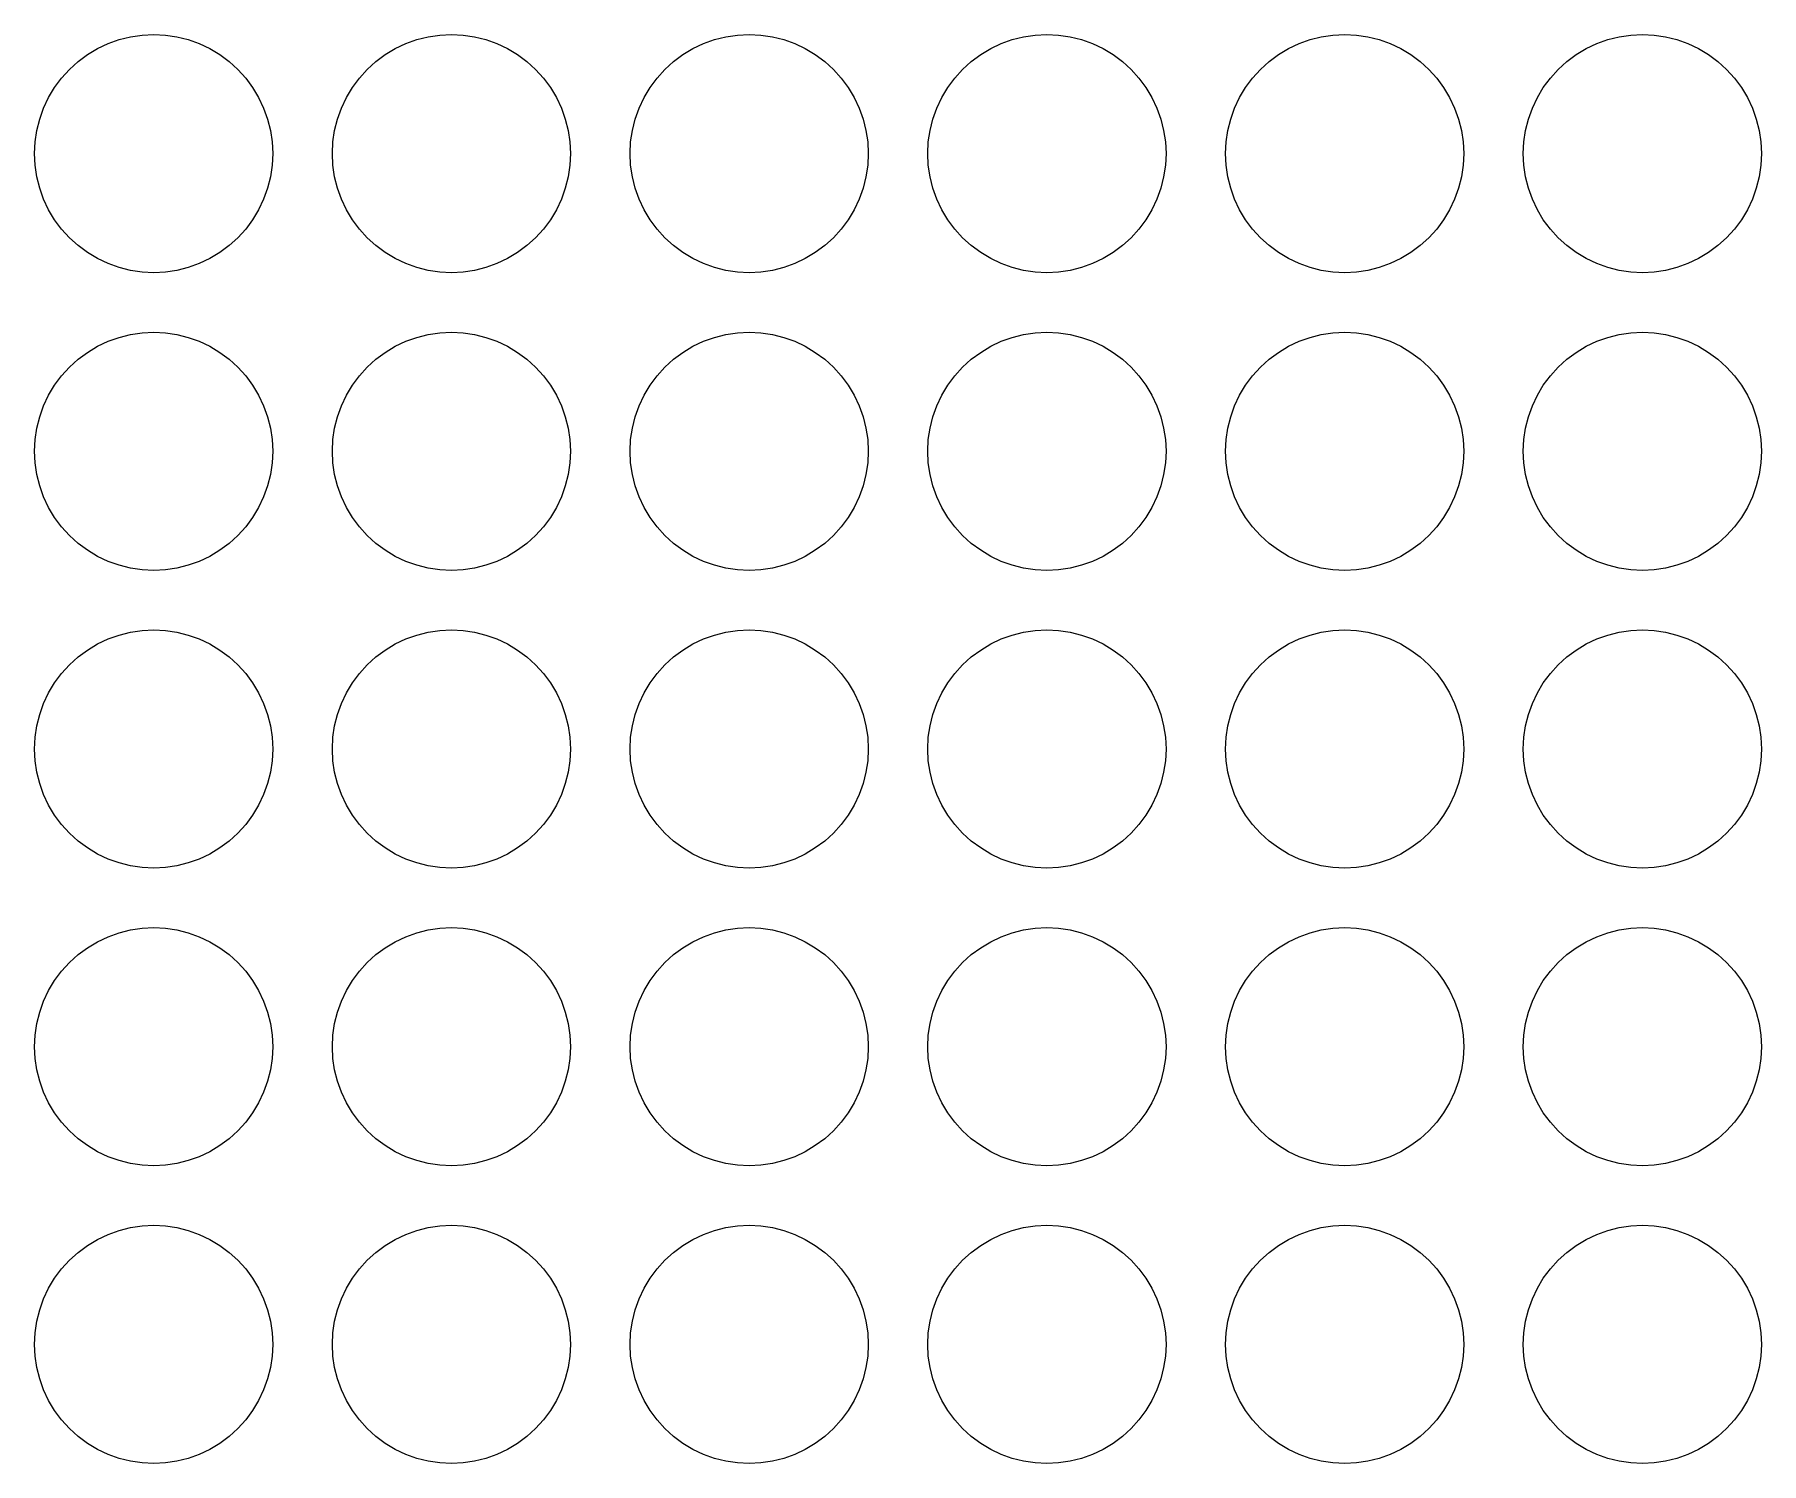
# Model space of a CAD drawing. Header units: millimetres. Extents: x 13 to 136, y -291 to -203.
# Drawn here: x 42.97 to 57.47, y -258.59 to -246.59 of the extents above; entities that cross this region are included whole.
import ezdxf

# ---------------------------------------------------------------- set-up
doc = ezdxf.new("R2010")
doc.units = ezdxf.units.MM
doc.layers.add('background', color=7, linetype='Continuous')

msp = doc.modelspace()

# ---------------------------------------------------------------- linework, layer by layer
at = {"layer": 'background'}
for points in [[(44.966, -247.591), (44.961, -247.689), (44.946, -247.786), (44.922, -247.881), (44.889, -247.974), (44.847, -248.062), (44.797, -248.147), (44.739, -248.225), (44.673, -248.298), (44.6, -248.364), (44.521, -248.422), (44.437, -248.473), (44.348, -248.515), (44.256, -248.548), (44.161, -248.572), (44.064, -248.586), (43.966, -248.591), (43.868, -248.586), (43.77, -248.572), (43.675, -248.548), (43.583, -248.515), (43.494, -248.473), (43.41, -248.422), (43.331, -248.364), (43.258, -248.298), (43.193, -248.225), (43.134, -248.147), (43.084, -248.062), (43.042, -247.974), (43.009, -247.881), (42.985, -247.786), (42.97, -247.689), (42.966, -247.591), (42.97, -247.493), (42.985, -247.396), (43.009, -247.301), (43.042, -247.208), (43.084, -247.12), (43.134, -247.035), (43.193, -246.957), (43.258, -246.884), (43.331, -246.818), (43.41, -246.76), (43.494, -246.709), (43.583, -246.667), (43.675, -246.634), (43.77, -246.61), (43.868, -246.596), (43.966, -246.591), (44.064, -246.596), (44.161, -246.61), (44.256, -246.634), (44.348, -246.667), (44.437, -246.709), (44.521, -246.76), (44.6, -246.818), (44.673, -246.884), (44.739, -246.957), (44.797, -247.035), (44.847, -247.12), (44.889, -247.208), (44.922, -247.301), (44.946, -247.396), (44.961, -247.493)], [(47.466, -247.591), (47.461, -247.689), (47.446, -247.786), (47.422, -247.881), (47.389, -247.974), (47.347, -248.062), (47.297, -248.147), (47.239, -248.225), (47.173, -248.298), (47.1, -248.364), (47.021, -248.422), (46.937, -248.473), (46.848, -248.515), (46.756, -248.548), (46.661, -248.572), (46.564, -248.586), (46.466, -248.591), (46.368, -248.586), (46.27, -248.572), (46.175, -248.548), (46.083, -248.515), (45.994, -248.473), (45.91, -248.422), (45.831, -248.364), (45.758, -248.298), (45.693, -248.225), (45.634, -248.147), (45.584, -248.062), (45.542, -247.974), (45.509, -247.881), (45.485, -247.786), (45.47, -247.689), (45.466, -247.591), (45.47, -247.493), (45.485, -247.396), (45.509, -247.301), (45.542, -247.208), (45.584, -247.12), (45.634, -247.035), (45.693, -246.957), (45.758, -246.884), (45.831, -246.818), (45.91, -246.76), (45.994, -246.709), (46.083, -246.667), (46.175, -246.634), (46.27, -246.61), (46.368, -246.596), (46.466, -246.591), (46.564, -246.596), (46.661, -246.61), (46.756, -246.634), (46.848, -246.667), (46.937, -246.709), (47.021, -246.76), (47.1, -246.818), (47.173, -246.884), (47.239, -246.957), (47.297, -247.035), (47.347, -247.12), (47.389, -247.208), (47.422, -247.301), (47.446, -247.396), (47.461, -247.493)], [(49.966, -247.591), (49.961, -247.689), (49.946, -247.786), (49.922, -247.881), (49.889, -247.974), (49.847, -248.062), (49.797, -248.147), (49.739, -248.225), (49.673, -248.298), (49.6, -248.364), (49.521, -248.422), (49.437, -248.473), (49.348, -248.515), (49.256, -248.548), (49.161, -248.572), (49.064, -248.586), (48.966, -248.591), (48.868, -248.586), (48.77, -248.572), (48.675, -248.548), (48.583, -248.515), (48.494, -248.473), (48.41, -248.422), (48.331, -248.364), (48.258, -248.298), (48.193, -248.225), (48.134, -248.147), (48.084, -248.062), (48.042, -247.974), (48.009, -247.881), (47.985, -247.786), (47.97, -247.689), (47.966, -247.591), (47.97, -247.493), (47.985, -247.396), (48.009, -247.301), (48.042, -247.208), (48.084, -247.12), (48.134, -247.035), (48.193, -246.957), (48.258, -246.884), (48.331, -246.818), (48.41, -246.76), (48.494, -246.709), (48.583, -246.667), (48.675, -246.634), (48.77, -246.61), (48.868, -246.596), (48.966, -246.591), (49.064, -246.596), (49.161, -246.61), (49.256, -246.634), (49.348, -246.667), (49.437, -246.709), (49.521, -246.76), (49.6, -246.818), (49.673, -246.884), (49.739, -246.957), (49.797, -247.035), (49.847, -247.12), (49.889, -247.208), (49.922, -247.301), (49.946, -247.396), (49.961, -247.493)], [(52.466, -247.591), (52.461, -247.689), (52.446, -247.786), (52.422, -247.881), (52.389, -247.974), (52.347, -248.062), (52.297, -248.147), (52.239, -248.225), (52.173, -248.298), (52.1, -248.364), (52.021, -248.422), (51.937, -248.473), (51.848, -248.515), (51.756, -248.548), (51.661, -248.572), (51.564, -248.586), (51.466, -248.591), (51.368, -248.586), (51.27, -248.572), (51.175, -248.548), (51.083, -248.515), (50.994, -248.473), (50.91, -248.422), (50.831, -248.364), (50.758, -248.298), (50.693, -248.225), (50.634, -248.147), (50.584, -248.062), (50.542, -247.974), (50.509, -247.881), (50.485, -247.786), (50.47, -247.689), (50.466, -247.591), (50.47, -247.493), (50.485, -247.396), (50.509, -247.301), (50.542, -247.208), (50.584, -247.12), (50.634, -247.035), (50.693, -246.957), (50.758, -246.884), (50.831, -246.818), (50.91, -246.76), (50.994, -246.709), (51.083, -246.667), (51.175, -246.634), (51.27, -246.61), (51.368, -246.596), (51.466, -246.591), (51.564, -246.596), (51.661, -246.61), (51.756, -246.634), (51.848, -246.667), (51.937, -246.709), (52.021, -246.76), (52.1, -246.818), (52.173, -246.884), (52.239, -246.957), (52.297, -247.035), (52.347, -247.12), (52.389, -247.208), (52.422, -247.301), (52.446, -247.396), (52.461, -247.493)], [(54.966, -247.591), (54.961, -247.689), (54.946, -247.786), (54.922, -247.881), (54.889, -247.974), (54.847, -248.062), (54.797, -248.147), (54.739, -248.225), (54.673, -248.298), (54.6, -248.364), (54.521, -248.422), (54.437, -248.473), (54.348, -248.515), (54.256, -248.548), (54.161, -248.572), (54.064, -248.586), (53.966, -248.591), (53.868, -248.586), (53.77, -248.572), (53.675, -248.548), (53.583, -248.515), (53.494, -248.473), (53.41, -248.422), (53.331, -248.364), (53.258, -248.298), (53.193, -248.225), (53.134, -248.147), (53.084, -248.062), (53.042, -247.974), (53.009, -247.881), (52.985, -247.786), (52.97, -247.689), (52.966, -247.591), (52.97, -247.493), (52.985, -247.396), (53.009, -247.301), (53.042, -247.208), (53.084, -247.12), (53.134, -247.035), (53.193, -246.957), (53.258, -246.884), (53.331, -246.818), (53.41, -246.76), (53.494, -246.709), (53.583, -246.667), (53.675, -246.634), (53.77, -246.61), (53.868, -246.596), (53.966, -246.591), (54.064, -246.596), (54.161, -246.61), (54.256, -246.634), (54.348, -246.667), (54.437, -246.709), (54.521, -246.76), (54.6, -246.818), (54.673, -246.884), (54.739, -246.957), (54.797, -247.035), (54.847, -247.12), (54.889, -247.208), (54.922, -247.301), (54.946, -247.396), (54.961, -247.493)], [(57.466, -247.591), (57.461, -247.689), (57.446, -247.786), (57.422, -247.881), (57.389, -247.974), (57.347, -248.062), (57.297, -248.147), (57.239, -248.225), (57.173, -248.298), (57.1, -248.364), (57.021, -248.422), (56.937, -248.473), (56.848, -248.515), (56.756, -248.548), (56.661, -248.572), (56.564, -248.586), (56.466, -248.591), (56.368, -248.586), (56.27, -248.572), (56.175, -248.548), (56.083, -248.515), (55.994, -248.473), (55.91, -248.422), (55.831, -248.364), (55.758, -248.298), (55.693, -248.225), (55.634, -248.147), (55.584, -248.062), (55.542, -247.974), (55.509, -247.881), (55.485, -247.786), (55.47, -247.689), (55.466, -247.591), (55.47, -247.493), (55.485, -247.396), (55.509, -247.301), (55.542, -247.208), (55.584, -247.12), (55.634, -247.035), (55.693, -246.957), (55.758, -246.884), (55.831, -246.818), (55.91, -246.76), (55.994, -246.709), (56.083, -246.667), (56.175, -246.634), (56.27, -246.61), (56.368, -246.596), (56.466, -246.591), (56.564, -246.596), (56.661, -246.61), (56.756, -246.634), (56.848, -246.667), (56.937, -246.709), (57.021, -246.76), (57.1, -246.818), (57.173, -246.884), (57.239, -246.957), (57.297, -247.035), (57.347, -247.12), (57.389, -247.208), (57.422, -247.301), (57.446, -247.396), (57.461, -247.493)], [(44.966, -250.091), (44.961, -250.189), (44.946, -250.286), (44.922, -250.381), (44.889, -250.474), (44.847, -250.562), (44.797, -250.647), (44.739, -250.725), (44.673, -250.798), (44.6, -250.864), (44.521, -250.922), (44.437, -250.973), (44.348, -251.015), (44.256, -251.048), (44.161, -251.072), (44.064, -251.086), (43.966, -251.091), (43.868, -251.086), (43.77, -251.072), (43.675, -251.048), (43.583, -251.015), (43.494, -250.973), (43.41, -250.922), (43.331, -250.864), (43.258, -250.798), (43.193, -250.725), (43.134, -250.647), (43.084, -250.562), (43.042, -250.474), (43.009, -250.381), (42.985, -250.286), (42.97, -250.189), (42.966, -250.091), (42.97, -249.993), (42.985, -249.896), (43.009, -249.801), (43.042, -249.708), (43.084, -249.62), (43.134, -249.535), (43.193, -249.457), (43.258, -249.384), (43.331, -249.318), (43.41, -249.26), (43.494, -249.209), (43.583, -249.167), (43.675, -249.134), (43.77, -249.11), (43.868, -249.096), (43.966, -249.091), (44.064, -249.096), (44.161, -249.11), (44.256, -249.134), (44.348, -249.167), (44.437, -249.209), (44.521, -249.26), (44.6, -249.318), (44.673, -249.384), (44.739, -249.457), (44.797, -249.535), (44.847, -249.62), (44.889, -249.708), (44.922, -249.801), (44.946, -249.896), (44.961, -249.993)], [(47.466, -250.091), (47.461, -250.189), (47.446, -250.286), (47.422, -250.381), (47.389, -250.474), (47.347, -250.562), (47.297, -250.647), (47.239, -250.725), (47.173, -250.798), (47.1, -250.864), (47.021, -250.922), (46.937, -250.973), (46.848, -251.015), (46.756, -251.048), (46.661, -251.072), (46.564, -251.086), (46.466, -251.091), (46.368, -251.086), (46.27, -251.072), (46.175, -251.048), (46.083, -251.015), (45.994, -250.973), (45.91, -250.922), (45.831, -250.864), (45.758, -250.798), (45.693, -250.725), (45.634, -250.647), (45.584, -250.562), (45.542, -250.474), (45.509, -250.381), (45.485, -250.286), (45.47, -250.189), (45.466, -250.091), (45.47, -249.993), (45.485, -249.896), (45.509, -249.801), (45.542, -249.708), (45.584, -249.62), (45.634, -249.535), (45.693, -249.457), (45.758, -249.384), (45.831, -249.318), (45.91, -249.26), (45.994, -249.209), (46.083, -249.167), (46.175, -249.134), (46.27, -249.11), (46.368, -249.096), (46.466, -249.091), (46.564, -249.096), (46.661, -249.11), (46.756, -249.134), (46.848, -249.167), (46.937, -249.209), (47.021, -249.26), (47.1, -249.318), (47.173, -249.384), (47.239, -249.457), (47.297, -249.535), (47.347, -249.62), (47.389, -249.708), (47.422, -249.801), (47.446, -249.896), (47.461, -249.993)], [(49.966, -250.091), (49.961, -250.189), (49.946, -250.286), (49.922, -250.381), (49.889, -250.474), (49.847, -250.562), (49.797, -250.647), (49.739, -250.725), (49.673, -250.798), (49.6, -250.864), (49.521, -250.922), (49.437, -250.973), (49.348, -251.015), (49.256, -251.048), (49.161, -251.072), (49.064, -251.086), (48.966, -251.091), (48.868, -251.086), (48.77, -251.072), (48.675, -251.048), (48.583, -251.015), (48.494, -250.973), (48.41, -250.922), (48.331, -250.864), (48.258, -250.798), (48.193, -250.725), (48.134, -250.647), (48.084, -250.562), (48.042, -250.474), (48.009, -250.381), (47.985, -250.286), (47.97, -250.189), (47.966, -250.091), (47.97, -249.993), (47.985, -249.896), (48.009, -249.801), (48.042, -249.708), (48.084, -249.62), (48.134, -249.535), (48.193, -249.457), (48.258, -249.384), (48.331, -249.318), (48.41, -249.26), (48.494, -249.209), (48.583, -249.167), (48.675, -249.134), (48.77, -249.11), (48.868, -249.096), (48.966, -249.091), (49.064, -249.096), (49.161, -249.11), (49.256, -249.134), (49.348, -249.167), (49.437, -249.209), (49.521, -249.26), (49.6, -249.318), (49.673, -249.384), (49.739, -249.457), (49.797, -249.535), (49.847, -249.62), (49.889, -249.708), (49.922, -249.801), (49.946, -249.896), (49.961, -249.993)], [(52.466, -250.091), (52.461, -250.189), (52.446, -250.286), (52.422, -250.381), (52.389, -250.474), (52.347, -250.562), (52.297, -250.647), (52.239, -250.725), (52.173, -250.798), (52.1, -250.864), (52.021, -250.922), (51.937, -250.973), (51.848, -251.015), (51.756, -251.048), (51.661, -251.072), (51.564, -251.086), (51.466, -251.091), (51.368, -251.086), (51.27, -251.072), (51.175, -251.048), (51.083, -251.015), (50.994, -250.973), (50.91, -250.922), (50.831, -250.864), (50.758, -250.798), (50.693, -250.725), (50.634, -250.647), (50.584, -250.562), (50.542, -250.474), (50.509, -250.381), (50.485, -250.286), (50.47, -250.189), (50.466, -250.091), (50.47, -249.993), (50.485, -249.896), (50.509, -249.801), (50.542, -249.708), (50.584, -249.62), (50.634, -249.535), (50.693, -249.457), (50.758, -249.384), (50.831, -249.318), (50.91, -249.26), (50.994, -249.209), (51.083, -249.167), (51.175, -249.134), (51.27, -249.11), (51.368, -249.096), (51.466, -249.091), (51.564, -249.096), (51.661, -249.11), (51.756, -249.134), (51.848, -249.167), (51.937, -249.209), (52.021, -249.26), (52.1, -249.318), (52.173, -249.384), (52.239, -249.457), (52.297, -249.535), (52.347, -249.62), (52.389, -249.708), (52.422, -249.801), (52.446, -249.896), (52.461, -249.993)], [(54.966, -250.091), (54.961, -250.189), (54.946, -250.286), (54.922, -250.381), (54.889, -250.474), (54.847, -250.562), (54.797, -250.647), (54.739, -250.725), (54.673, -250.798), (54.6, -250.864), (54.521, -250.922), (54.437, -250.973), (54.348, -251.015), (54.256, -251.048), (54.161, -251.072), (54.064, -251.086), (53.966, -251.091), (53.868, -251.086), (53.77, -251.072), (53.675, -251.048), (53.583, -251.015), (53.494, -250.973), (53.41, -250.922), (53.331, -250.864), (53.258, -250.798), (53.193, -250.725), (53.134, -250.647), (53.084, -250.562), (53.042, -250.474), (53.009, -250.381), (52.985, -250.286), (52.97, -250.189), (52.966, -250.091), (52.97, -249.993), (52.985, -249.896), (53.009, -249.801), (53.042, -249.708), (53.084, -249.62), (53.134, -249.535), (53.193, -249.457), (53.258, -249.384), (53.331, -249.318), (53.41, -249.26), (53.494, -249.209), (53.583, -249.167), (53.675, -249.134), (53.77, -249.11), (53.868, -249.096), (53.966, -249.091), (54.064, -249.096), (54.161, -249.11), (54.256, -249.134), (54.348, -249.167), (54.437, -249.209), (54.521, -249.26), (54.6, -249.318), (54.673, -249.384), (54.739, -249.457), (54.797, -249.535), (54.847, -249.62), (54.889, -249.708), (54.922, -249.801), (54.946, -249.896), (54.961, -249.993)], [(57.466, -250.091), (57.461, -250.189), (57.446, -250.286), (57.422, -250.381), (57.389, -250.474), (57.347, -250.562), (57.297, -250.647), (57.239, -250.725), (57.173, -250.798), (57.1, -250.864), (57.021, -250.922), (56.937, -250.973), (56.848, -251.015), (56.756, -251.048), (56.661, -251.072), (56.564, -251.086), (56.466, -251.091), (56.368, -251.086), (56.27, -251.072), (56.175, -251.048), (56.083, -251.015), (55.994, -250.973), (55.91, -250.922), (55.831, -250.864), (55.758, -250.798), (55.693, -250.725), (55.634, -250.647), (55.584, -250.562), (55.542, -250.474), (55.509, -250.381), (55.485, -250.286), (55.47, -250.189), (55.466, -250.091), (55.47, -249.993), (55.485, -249.896), (55.509, -249.801), (55.542, -249.708), (55.584, -249.62), (55.634, -249.535), (55.693, -249.457), (55.758, -249.384), (55.831, -249.318), (55.91, -249.26), (55.994, -249.209), (56.083, -249.167), (56.175, -249.134), (56.27, -249.11), (56.368, -249.096), (56.466, -249.091), (56.564, -249.096), (56.661, -249.11), (56.756, -249.134), (56.848, -249.167), (56.937, -249.209), (57.021, -249.26), (57.1, -249.318), (57.173, -249.384), (57.239, -249.457), (57.297, -249.535), (57.347, -249.62), (57.389, -249.708), (57.422, -249.801), (57.446, -249.896), (57.461, -249.993)], [(44.966, -252.591), (44.961, -252.689), (44.946, -252.786), (44.922, -252.881), (44.889, -252.974), (44.847, -253.062), (44.797, -253.147), (44.739, -253.225), (44.673, -253.298), (44.6, -253.364), (44.521, -253.422), (44.437, -253.473), (44.348, -253.515), (44.256, -253.548), (44.161, -253.572), (44.064, -253.586), (43.966, -253.591), (43.868, -253.586), (43.77, -253.572), (43.675, -253.548), (43.583, -253.515), (43.494, -253.473), (43.41, -253.422), (43.331, -253.364), (43.258, -253.298), (43.193, -253.225), (43.134, -253.147), (43.084, -253.062), (43.042, -252.974), (43.009, -252.881), (42.985, -252.786), (42.97, -252.689), (42.966, -252.591), (42.97, -252.493), (42.985, -252.396), (43.009, -252.301), (43.042, -252.208), (43.084, -252.12), (43.134, -252.035), (43.193, -251.957), (43.258, -251.884), (43.331, -251.818), (43.41, -251.76), (43.494, -251.709), (43.583, -251.667), (43.675, -251.634), (43.77, -251.61), (43.868, -251.596), (43.966, -251.591), (44.064, -251.596), (44.161, -251.61), (44.256, -251.634), (44.348, -251.667), (44.437, -251.709), (44.521, -251.76), (44.6, -251.818), (44.673, -251.884), (44.739, -251.957), (44.797, -252.035), (44.847, -252.12), (44.889, -252.208), (44.922, -252.301), (44.946, -252.396), (44.961, -252.493)], [(47.466, -252.591), (47.461, -252.689), (47.446, -252.786), (47.422, -252.881), (47.389, -252.974), (47.347, -253.062), (47.297, -253.147), (47.239, -253.225), (47.173, -253.298), (47.1, -253.364), (47.021, -253.422), (46.937, -253.473), (46.848, -253.515), (46.756, -253.548), (46.661, -253.572), (46.564, -253.586), (46.466, -253.591), (46.368, -253.586), (46.27, -253.572), (46.175, -253.548), (46.083, -253.515), (45.994, -253.473), (45.91, -253.422), (45.831, -253.364), (45.758, -253.298), (45.693, -253.225), (45.634, -253.147), (45.584, -253.062), (45.542, -252.974), (45.509, -252.881), (45.485, -252.786), (45.47, -252.689), (45.466, -252.591), (45.47, -252.493), (45.485, -252.396), (45.509, -252.301), (45.542, -252.208), (45.584, -252.12), (45.634, -252.035), (45.693, -251.957), (45.758, -251.884), (45.831, -251.818), (45.91, -251.76), (45.994, -251.709), (46.083, -251.667), (46.175, -251.634), (46.27, -251.61), (46.368, -251.596), (46.466, -251.591), (46.564, -251.596), (46.661, -251.61), (46.756, -251.634), (46.848, -251.667), (46.937, -251.709), (47.021, -251.76), (47.1, -251.818), (47.173, -251.884), (47.239, -251.957), (47.297, -252.035), (47.347, -252.12), (47.389, -252.208), (47.422, -252.301), (47.446, -252.396), (47.461, -252.493)], [(49.966, -252.591), (49.961, -252.689), (49.946, -252.786), (49.922, -252.881), (49.889, -252.974), (49.847, -253.062), (49.797, -253.147), (49.739, -253.225), (49.673, -253.298), (49.6, -253.364), (49.521, -253.422), (49.437, -253.473), (49.348, -253.515), (49.256, -253.548), (49.161, -253.572), (49.064, -253.586), (48.966, -253.591), (48.868, -253.586), (48.77, -253.572), (48.675, -253.548), (48.583, -253.515), (48.494, -253.473), (48.41, -253.422), (48.331, -253.364), (48.258, -253.298), (48.193, -253.225), (48.134, -253.147), (48.084, -253.062), (48.042, -252.974), (48.009, -252.881), (47.985, -252.786), (47.97, -252.689), (47.966, -252.591), (47.97, -252.493), (47.985, -252.396), (48.009, -252.301), (48.042, -252.208), (48.084, -252.12), (48.134, -252.035), (48.193, -251.957), (48.258, -251.884), (48.331, -251.818), (48.41, -251.76), (48.494, -251.709), (48.583, -251.667), (48.675, -251.634), (48.77, -251.61), (48.868, -251.596), (48.966, -251.591), (49.064, -251.596), (49.161, -251.61), (49.256, -251.634), (49.348, -251.667), (49.437, -251.709), (49.521, -251.76), (49.6, -251.818), (49.673, -251.884), (49.739, -251.957), (49.797, -252.035), (49.847, -252.12), (49.889, -252.208), (49.922, -252.301), (49.946, -252.396), (49.961, -252.493)], [(52.466, -252.591), (52.461, -252.689), (52.446, -252.786), (52.422, -252.881), (52.389, -252.974), (52.347, -253.062), (52.297, -253.147), (52.239, -253.225), (52.173, -253.298), (52.1, -253.364), (52.021, -253.422), (51.937, -253.473), (51.848, -253.515), (51.756, -253.548), (51.661, -253.572), (51.564, -253.586), (51.466, -253.591), (51.368, -253.586), (51.27, -253.572), (51.175, -253.548), (51.083, -253.515), (50.994, -253.473), (50.91, -253.422), (50.831, -253.364), (50.758, -253.298), (50.693, -253.225), (50.634, -253.147), (50.584, -253.062), (50.542, -252.974), (50.509, -252.881), (50.485, -252.786), (50.47, -252.689), (50.466, -252.591), (50.47, -252.493), (50.485, -252.396), (50.509, -252.301), (50.542, -252.208), (50.584, -252.12), (50.634, -252.035), (50.693, -251.957), (50.758, -251.884), (50.831, -251.818), (50.91, -251.76), (50.994, -251.709), (51.083, -251.667), (51.175, -251.634), (51.27, -251.61), (51.368, -251.596), (51.466, -251.591), (51.564, -251.596), (51.661, -251.61), (51.756, -251.634), (51.848, -251.667), (51.937, -251.709), (52.021, -251.76), (52.1, -251.818), (52.173, -251.884), (52.239, -251.957), (52.297, -252.035), (52.347, -252.12), (52.389, -252.208), (52.422, -252.301), (52.446, -252.396), (52.461, -252.493)], [(54.966, -252.591), (54.961, -252.689), (54.946, -252.786), (54.922, -252.881), (54.889, -252.974), (54.847, -253.062), (54.797, -253.147), (54.739, -253.225), (54.673, -253.298), (54.6, -253.364), (54.521, -253.422), (54.437, -253.473), (54.348, -253.515), (54.256, -253.548), (54.161, -253.572), (54.064, -253.586), (53.966, -253.591), (53.868, -253.586), (53.77, -253.572), (53.675, -253.548), (53.583, -253.515), (53.494, -253.473), (53.41, -253.422), (53.331, -253.364), (53.258, -253.298), (53.193, -253.225), (53.134, -253.147), (53.084, -253.062), (53.042, -252.974), (53.009, -252.881), (52.985, -252.786), (52.97, -252.689), (52.966, -252.591), (52.97, -252.493), (52.985, -252.396), (53.009, -252.301), (53.042, -252.208), (53.084, -252.12), (53.134, -252.035), (53.193, -251.957), (53.258, -251.884), (53.331, -251.818), (53.41, -251.76), (53.494, -251.709), (53.583, -251.667), (53.675, -251.634), (53.77, -251.61), (53.868, -251.596), (53.966, -251.591), (54.064, -251.596), (54.161, -251.61), (54.256, -251.634), (54.348, -251.667), (54.437, -251.709), (54.521, -251.76), (54.6, -251.818), (54.673, -251.884), (54.739, -251.957), (54.797, -252.035), (54.847, -252.12), (54.889, -252.208), (54.922, -252.301), (54.946, -252.396), (54.961, -252.493)], [(57.466, -252.591), (57.461, -252.689), (57.446, -252.786), (57.422, -252.881), (57.389, -252.974), (57.347, -253.062), (57.297, -253.147), (57.239, -253.225), (57.173, -253.298), (57.1, -253.364), (57.021, -253.422), (56.937, -253.473), (56.848, -253.515), (56.756, -253.548), (56.661, -253.572), (56.564, -253.586), (56.466, -253.591), (56.368, -253.586), (56.27, -253.572), (56.175, -253.548), (56.083, -253.515), (55.994, -253.473), (55.91, -253.422), (55.831, -253.364), (55.758, -253.298), (55.693, -253.225), (55.634, -253.147), (55.584, -253.062), (55.542, -252.974), (55.509, -252.881), (55.485, -252.786), (55.47, -252.689), (55.466, -252.591), (55.47, -252.493), (55.485, -252.396), (55.509, -252.301), (55.542, -252.208), (55.584, -252.12), (55.634, -252.035), (55.693, -251.957), (55.758, -251.884), (55.831, -251.818), (55.91, -251.76), (55.994, -251.709), (56.083, -251.667), (56.175, -251.634), (56.27, -251.61), (56.368, -251.596), (56.466, -251.591), (56.564, -251.596), (56.661, -251.61), (56.756, -251.634), (56.848, -251.667), (56.937, -251.709), (57.021, -251.76), (57.1, -251.818), (57.173, -251.884), (57.239, -251.957), (57.297, -252.035), (57.347, -252.12), (57.389, -252.208), (57.422, -252.301), (57.446, -252.396), (57.461, -252.493)], [(44.966, -255.091), (44.961, -255.189), (44.946, -255.286), (44.922, -255.381), (44.889, -255.474), (44.847, -255.562), (44.797, -255.647), (44.739, -255.725), (44.673, -255.798), (44.6, -255.864), (44.521, -255.922), (44.437, -255.973), (44.348, -256.015), (44.256, -256.048), (44.161, -256.072), (44.064, -256.086), (43.966, -256.091), (43.868, -256.086), (43.77, -256.072), (43.675, -256.048), (43.583, -256.015), (43.494, -255.973), (43.41, -255.922), (43.331, -255.864), (43.258, -255.798), (43.193, -255.725), (43.134, -255.647), (43.084, -255.562), (43.042, -255.474), (43.009, -255.381), (42.985, -255.286), (42.97, -255.189), (42.966, -255.091), (42.97, -254.993), (42.985, -254.896), (43.009, -254.801), (43.042, -254.708), (43.084, -254.62), (43.134, -254.535), (43.193, -254.457), (43.258, -254.384), (43.331, -254.318), (43.41, -254.26), (43.494, -254.209), (43.583, -254.167), (43.675, -254.134), (43.77, -254.11), (43.868, -254.096), (43.966, -254.091), (44.064, -254.096), (44.161, -254.11), (44.256, -254.134), (44.348, -254.167), (44.437, -254.209), (44.521, -254.26), (44.6, -254.318), (44.673, -254.384), (44.739, -254.457), (44.797, -254.535), (44.847, -254.62), (44.889, -254.708), (44.922, -254.801), (44.946, -254.896), (44.961, -254.993)], [(47.466, -255.091), (47.461, -255.189), (47.446, -255.286), (47.422, -255.381), (47.389, -255.474), (47.347, -255.562), (47.297, -255.647), (47.239, -255.725), (47.173, -255.798), (47.1, -255.864), (47.021, -255.922), (46.937, -255.973), (46.848, -256.015), (46.756, -256.048), (46.661, -256.072), (46.564, -256.086), (46.466, -256.091), (46.368, -256.086), (46.27, -256.072), (46.175, -256.048), (46.083, -256.015), (45.994, -255.973), (45.91, -255.922), (45.831, -255.864), (45.758, -255.798), (45.693, -255.725), (45.634, -255.647), (45.584, -255.562), (45.542, -255.474), (45.509, -255.381), (45.485, -255.286), (45.47, -255.189), (45.466, -255.091), (45.47, -254.993), (45.485, -254.896), (45.509, -254.801), (45.542, -254.708), (45.584, -254.62), (45.634, -254.535), (45.693, -254.457), (45.758, -254.384), (45.831, -254.318), (45.91, -254.26), (45.994, -254.209), (46.083, -254.167), (46.175, -254.134), (46.27, -254.11), (46.368, -254.096), (46.466, -254.091), (46.564, -254.096), (46.661, -254.11), (46.756, -254.134), (46.848, -254.167), (46.937, -254.209), (47.021, -254.26), (47.1, -254.318), (47.173, -254.384), (47.239, -254.457), (47.297, -254.535), (47.347, -254.62), (47.389, -254.708), (47.422, -254.801), (47.446, -254.896), (47.461, -254.993)], [(49.966, -255.091), (49.961, -255.189), (49.946, -255.286), (49.922, -255.381), (49.889, -255.474), (49.847, -255.562), (49.797, -255.647), (49.739, -255.725), (49.673, -255.798), (49.6, -255.864), (49.521, -255.922), (49.437, -255.973), (49.348, -256.015), (49.256, -256.048), (49.161, -256.072), (49.064, -256.086), (48.966, -256.091), (48.868, -256.086), (48.77, -256.072), (48.675, -256.048), (48.583, -256.015), (48.494, -255.973), (48.41, -255.922), (48.331, -255.864), (48.258, -255.798), (48.193, -255.725), (48.134, -255.647), (48.084, -255.562), (48.042, -255.474), (48.009, -255.381), (47.985, -255.286), (47.97, -255.189), (47.966, -255.091), (47.97, -254.993), (47.985, -254.896), (48.009, -254.801), (48.042, -254.708), (48.084, -254.62), (48.134, -254.535), (48.193, -254.457), (48.258, -254.384), (48.331, -254.318), (48.41, -254.26), (48.494, -254.209), (48.583, -254.167), (48.675, -254.134), (48.77, -254.11), (48.868, -254.096), (48.966, -254.091), (49.064, -254.096), (49.161, -254.11), (49.256, -254.134), (49.348, -254.167), (49.437, -254.209), (49.521, -254.26), (49.6, -254.318), (49.673, -254.384), (49.739, -254.457), (49.797, -254.535), (49.847, -254.62), (49.889, -254.708), (49.922, -254.801), (49.946, -254.896), (49.961, -254.993)], [(52.466, -255.091), (52.461, -255.189), (52.446, -255.286), (52.422, -255.381), (52.389, -255.474), (52.347, -255.562), (52.297, -255.647), (52.239, -255.725), (52.173, -255.798), (52.1, -255.864), (52.021, -255.922), (51.937, -255.973), (51.848, -256.015), (51.756, -256.048), (51.661, -256.072), (51.564, -256.086), (51.466, -256.091), (51.368, -256.086), (51.27, -256.072), (51.175, -256.048), (51.083, -256.015), (50.994, -255.973), (50.91, -255.922), (50.831, -255.864), (50.758, -255.798), (50.693, -255.725), (50.634, -255.647), (50.584, -255.562), (50.542, -255.474), (50.509, -255.381), (50.485, -255.286), (50.47, -255.189), (50.466, -255.091), (50.47, -254.993), (50.485, -254.896), (50.509, -254.801), (50.542, -254.708), (50.584, -254.62), (50.634, -254.535), (50.693, -254.457), (50.758, -254.384), (50.831, -254.318), (50.91, -254.26), (50.994, -254.209), (51.083, -254.167), (51.175, -254.134), (51.27, -254.11), (51.368, -254.096), (51.466, -254.091), (51.564, -254.096), (51.661, -254.11), (51.756, -254.134), (51.848, -254.167), (51.937, -254.209), (52.021, -254.26), (52.1, -254.318), (52.173, -254.384), (52.239, -254.457), (52.297, -254.535), (52.347, -254.62), (52.389, -254.708), (52.422, -254.801), (52.446, -254.896), (52.461, -254.993)], [(54.966, -255.091), (54.961, -255.189), (54.946, -255.286), (54.922, -255.381), (54.889, -255.474), (54.847, -255.562), (54.797, -255.647), (54.739, -255.725), (54.673, -255.798), (54.6, -255.864), (54.521, -255.922), (54.437, -255.973), (54.348, -256.015), (54.256, -256.048), (54.161, -256.072), (54.064, -256.086), (53.966, -256.091), (53.868, -256.086), (53.77, -256.072), (53.675, -256.048), (53.583, -256.015), (53.494, -255.973), (53.41, -255.922), (53.331, -255.864), (53.258, -255.798), (53.193, -255.725), (53.134, -255.647), (53.084, -255.562), (53.042, -255.474), (53.009, -255.381), (52.985, -255.286), (52.97, -255.189), (52.966, -255.091), (52.97, -254.993), (52.985, -254.896), (53.009, -254.801), (53.042, -254.708), (53.084, -254.62), (53.134, -254.535), (53.193, -254.457), (53.258, -254.384), (53.331, -254.318), (53.41, -254.26), (53.494, -254.209), (53.583, -254.167), (53.675, -254.134), (53.77, -254.11), (53.868, -254.096), (53.966, -254.091), (54.064, -254.096), (54.161, -254.11), (54.256, -254.134), (54.348, -254.167), (54.437, -254.209), (54.521, -254.26), (54.6, -254.318), (54.673, -254.384), (54.739, -254.457), (54.797, -254.535), (54.847, -254.62), (54.889, -254.708), (54.922, -254.801), (54.946, -254.896), (54.961, -254.993)], [(57.466, -255.091), (57.461, -255.189), (57.446, -255.286), (57.422, -255.381), (57.389, -255.474), (57.347, -255.562), (57.297, -255.647), (57.239, -255.725), (57.173, -255.798), (57.1, -255.864), (57.021, -255.922), (56.937, -255.973), (56.848, -256.015), (56.756, -256.048), (56.661, -256.072), (56.564, -256.086), (56.466, -256.091), (56.368, -256.086), (56.27, -256.072), (56.175, -256.048), (56.083, -256.015), (55.994, -255.973), (55.91, -255.922), (55.831, -255.864), (55.758, -255.798), (55.693, -255.725), (55.634, -255.647), (55.584, -255.562), (55.542, -255.474), (55.509, -255.381), (55.485, -255.286), (55.47, -255.189), (55.466, -255.091), (55.47, -254.993), (55.485, -254.896), (55.509, -254.801), (55.542, -254.708), (55.584, -254.62), (55.634, -254.535), (55.693, -254.457), (55.758, -254.384), (55.831, -254.318), (55.91, -254.26), (55.994, -254.209), (56.083, -254.167), (56.175, -254.134), (56.27, -254.11), (56.368, -254.096), (56.466, -254.091), (56.564, -254.096), (56.661, -254.11), (56.756, -254.134), (56.848, -254.167), (56.937, -254.209), (57.021, -254.26), (57.1, -254.318), (57.173, -254.384), (57.239, -254.457), (57.297, -254.535), (57.347, -254.62), (57.389, -254.708), (57.422, -254.801), (57.446, -254.896), (57.461, -254.993)], [(44.966, -257.591), (44.961, -257.689), (44.946, -257.786), (44.922, -257.881), (44.889, -257.974), (44.847, -258.062), (44.797, -258.147), (44.739, -258.225), (44.673, -258.298), (44.6, -258.364), (44.521, -258.422), (44.437, -258.473), (44.348, -258.515), (44.256, -258.548), (44.161, -258.572), (44.064, -258.586), (43.966, -258.591), (43.868, -258.586), (43.77, -258.572), (43.675, -258.548), (43.583, -258.515), (43.494, -258.473), (43.41, -258.422), (43.331, -258.364), (43.258, -258.298), (43.193, -258.225), (43.134, -258.147), (43.084, -258.062), (43.042, -257.974), (43.009, -257.881), (42.985, -257.786), (42.97, -257.689), (42.966, -257.591), (42.97, -257.493), (42.985, -257.396), (43.009, -257.301), (43.042, -257.208), (43.084, -257.12), (43.134, -257.035), (43.193, -256.957), (43.258, -256.884), (43.331, -256.818), (43.41, -256.76), (43.494, -256.709), (43.583, -256.667), (43.675, -256.634), (43.77, -256.61), (43.868, -256.596), (43.966, -256.591), (44.064, -256.596), (44.161, -256.61), (44.256, -256.634), (44.348, -256.667), (44.437, -256.709), (44.521, -256.76), (44.6, -256.818), (44.673, -256.884), (44.739, -256.957), (44.797, -257.035), (44.847, -257.12), (44.889, -257.208), (44.922, -257.301), (44.946, -257.396), (44.961, -257.493)], [(47.466, -257.591), (47.461, -257.689), (47.446, -257.786), (47.422, -257.881), (47.389, -257.974), (47.347, -258.062), (47.297, -258.147), (47.239, -258.225), (47.173, -258.298), (47.1, -258.364), (47.021, -258.422), (46.937, -258.473), (46.848, -258.515), (46.756, -258.548), (46.661, -258.572), (46.564, -258.586), (46.466, -258.591), (46.368, -258.586), (46.27, -258.572), (46.175, -258.548), (46.083, -258.515), (45.994, -258.473), (45.91, -258.422), (45.831, -258.364), (45.758, -258.298), (45.693, -258.225), (45.634, -258.147), (45.584, -258.062), (45.542, -257.974), (45.509, -257.881), (45.485, -257.786), (45.47, -257.689), (45.466, -257.591), (45.47, -257.493), (45.485, -257.396), (45.509, -257.301), (45.542, -257.208), (45.584, -257.12), (45.634, -257.035), (45.693, -256.957), (45.758, -256.884), (45.831, -256.818), (45.91, -256.76), (45.994, -256.709), (46.083, -256.667), (46.175, -256.634), (46.27, -256.61), (46.368, -256.596), (46.466, -256.591), (46.564, -256.596), (46.661, -256.61), (46.756, -256.634), (46.848, -256.667), (46.937, -256.709), (47.021, -256.76), (47.1, -256.818), (47.173, -256.884), (47.239, -256.957), (47.297, -257.035), (47.347, -257.12), (47.389, -257.208), (47.422, -257.301), (47.446, -257.396), (47.461, -257.493)], [(49.966, -257.591), (49.961, -257.689), (49.946, -257.786), (49.922, -257.881), (49.889, -257.974), (49.847, -258.062), (49.797, -258.147), (49.739, -258.225), (49.673, -258.298), (49.6, -258.364), (49.521, -258.422), (49.437, -258.473), (49.348, -258.515), (49.256, -258.548), (49.161, -258.572), (49.064, -258.586), (48.966, -258.591), (48.868, -258.586), (48.77, -258.572), (48.675, -258.548), (48.583, -258.515), (48.494, -258.473), (48.41, -258.422), (48.331, -258.364), (48.258, -258.298), (48.193, -258.225), (48.134, -258.147), (48.084, -258.062), (48.042, -257.974), (48.009, -257.881), (47.985, -257.786), (47.97, -257.689), (47.966, -257.591), (47.97, -257.493), (47.985, -257.396), (48.009, -257.301), (48.042, -257.208), (48.084, -257.12), (48.134, -257.035), (48.193, -256.957), (48.258, -256.884), (48.331, -256.818), (48.41, -256.76), (48.494, -256.709), (48.583, -256.667), (48.675, -256.634), (48.77, -256.61), (48.868, -256.596), (48.966, -256.591), (49.064, -256.596), (49.161, -256.61), (49.256, -256.634), (49.348, -256.667), (49.437, -256.709), (49.521, -256.76), (49.6, -256.818), (49.673, -256.884), (49.739, -256.957), (49.797, -257.035), (49.847, -257.12), (49.889, -257.208), (49.922, -257.301), (49.946, -257.396), (49.961, -257.493)], [(52.466, -257.591), (52.461, -257.689), (52.446, -257.786), (52.422, -257.881), (52.389, -257.974), (52.347, -258.062), (52.297, -258.147), (52.239, -258.225), (52.173, -258.298), (52.1, -258.364), (52.021, -258.422), (51.937, -258.473), (51.848, -258.515), (51.756, -258.548), (51.661, -258.572), (51.564, -258.586), (51.466, -258.591), (51.368, -258.586), (51.27, -258.572), (51.175, -258.548), (51.083, -258.515), (50.994, -258.473), (50.91, -258.422), (50.831, -258.364), (50.758, -258.298), (50.693, -258.225), (50.634, -258.147), (50.584, -258.062), (50.542, -257.974), (50.509, -257.881), (50.485, -257.786), (50.47, -257.689), (50.466, -257.591), (50.47, -257.493), (50.485, -257.396), (50.509, -257.301), (50.542, -257.208), (50.584, -257.12), (50.634, -257.035), (50.693, -256.957), (50.758, -256.884), (50.831, -256.818), (50.91, -256.76), (50.994, -256.709), (51.083, -256.667), (51.175, -256.634), (51.27, -256.61), (51.368, -256.596), (51.466, -256.591), (51.564, -256.596), (51.661, -256.61), (51.756, -256.634), (51.848, -256.667), (51.937, -256.709), (52.021, -256.76), (52.1, -256.818), (52.173, -256.884), (52.239, -256.957), (52.297, -257.035), (52.347, -257.12), (52.389, -257.208), (52.422, -257.301), (52.446, -257.396), (52.461, -257.493)], [(54.966, -257.591), (54.961, -257.689), (54.946, -257.786), (54.922, -257.881), (54.889, -257.974), (54.847, -258.062), (54.797, -258.147), (54.739, -258.225), (54.673, -258.298), (54.6, -258.364), (54.521, -258.422), (54.437, -258.473), (54.348, -258.515), (54.256, -258.548), (54.161, -258.572), (54.064, -258.586), (53.966, -258.591), (53.868, -258.586), (53.77, -258.572), (53.675, -258.548), (53.583, -258.515), (53.494, -258.473), (53.41, -258.422), (53.331, -258.364), (53.258, -258.298), (53.193, -258.225), (53.134, -258.147), (53.084, -258.062), (53.042, -257.974), (53.009, -257.881), (52.985, -257.786), (52.97, -257.689), (52.966, -257.591), (52.97, -257.493), (52.985, -257.396), (53.009, -257.301), (53.042, -257.208), (53.084, -257.12), (53.134, -257.035), (53.193, -256.957), (53.258, -256.884), (53.331, -256.818), (53.41, -256.76), (53.494, -256.709), (53.583, -256.667), (53.675, -256.634), (53.77, -256.61), (53.868, -256.596), (53.966, -256.591), (54.064, -256.596), (54.161, -256.61), (54.256, -256.634), (54.348, -256.667), (54.437, -256.709), (54.521, -256.76), (54.6, -256.818), (54.673, -256.884), (54.739, -256.957), (54.797, -257.035), (54.847, -257.12), (54.889, -257.208), (54.922, -257.301), (54.946, -257.396), (54.961, -257.493)], [(57.466, -257.591), (57.461, -257.689), (57.446, -257.786), (57.422, -257.881), (57.389, -257.974), (57.347, -258.062), (57.297, -258.147), (57.239, -258.225), (57.173, -258.298), (57.1, -258.364), (57.021, -258.422), (56.937, -258.473), (56.848, -258.515), (56.756, -258.548), (56.661, -258.572), (56.564, -258.586), (56.466, -258.591), (56.368, -258.586), (56.27, -258.572), (56.175, -258.548), (56.083, -258.515), (55.994, -258.473), (55.91, -258.422), (55.831, -258.364), (55.758, -258.298), (55.693, -258.225), (55.634, -258.147), (55.584, -258.062), (55.542, -257.974), (55.509, -257.881), (55.485, -257.786), (55.47, -257.689), (55.466, -257.591), (55.47, -257.493), (55.485, -257.396), (55.509, -257.301), (55.542, -257.208), (55.584, -257.12), (55.634, -257.035), (55.693, -256.957), (55.758, -256.884), (55.831, -256.818), (55.91, -256.76), (55.994, -256.709), (56.083, -256.667), (56.175, -256.634), (56.27, -256.61), (56.368, -256.596), (56.466, -256.591), (56.564, -256.596), (56.661, -256.61), (56.756, -256.634), (56.848, -256.667), (56.937, -256.709), (57.021, -256.76), (57.1, -256.818), (57.173, -256.884), (57.239, -256.957), (57.297, -257.035), (57.347, -257.12), (57.389, -257.208), (57.422, -257.301), (57.446, -257.396), (57.461, -257.493)]]:
    msp.add_lwpolyline(points, close=True, dxfattribs=at)

doc.saveas('drawing.dxf')
